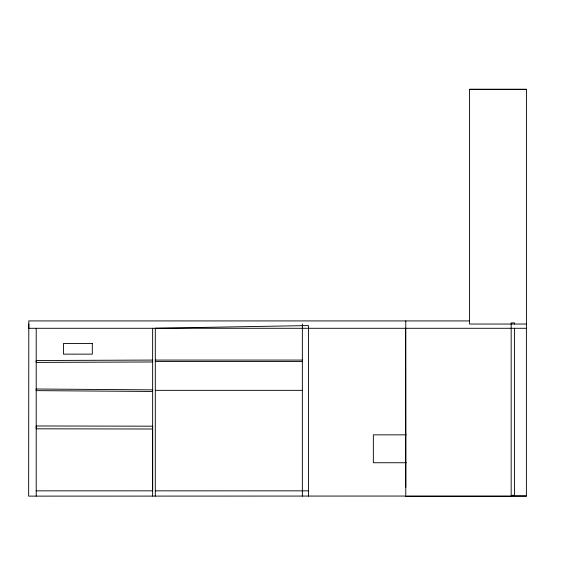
<?xml version="1.0" encoding="UTF-8"?>
<svg xmlns="http://www.w3.org/2000/svg" width="573" height="573" viewBox="0 0 573 573"><rect width="100%" height="100%" fill="white"/><g stroke="black" fill="none" stroke-linecap="round" stroke-linejoin="round"><path stroke-width="0.86" d="M152.633 496.053L152.633 328.243M152.633 429.012L152.64 426.183L36.214 425.975L36.214 428.805L152.633 429.012L152.64 490.839L36.214 490.839M155.304 328.222L308.439 325.579L308.439 496.125M469.566 89.316L526.544 89.316L526.544 324.039L469.566 324.039L469.566 89.316L526.544 89.338M469.566 320.923L28.8 320.923L28.8 328.293L526.544 328.293M28.8 324.039L28.65 496.125L405.541 496.053M155.304 360.073L302.358 360.073M155.304 361.549L302.358 361.549M155.304 390.342L302.358 390.342M406.293 434.85L373.352 434.85L373.352 462.74L406.293 462.74M405.77 487.279L405.605 328.293M155.304 490.839L308.439 490.839M405.77 496.01L526.544 496.01M511.18 496.053L526.394 496.053L526.394 324.039M405.77 496.505L511.173 496.505M514.511 324.039L514.511 322.886L511.173 322.886L511.173 495.337L514.511 495.337L514.511 328.293M405.77 320.923L405.77 495.093M302.358 324.039L302.358 496.125M155.304 328.286L155.304 496.053M36.214 328.293L36.214 496.125M36.214 389.017L36.199 390.628L152.626 391.466L152.633 389.855L36.214 389.017M152.626 360.08L36.206 360.517L36.214 362.408L152.633 361.971L152.626 360.08M92.303 343.485L63.46 343.485L63.46 354.143L92.303 354.143L92.303 343.485"/></g></svg>
